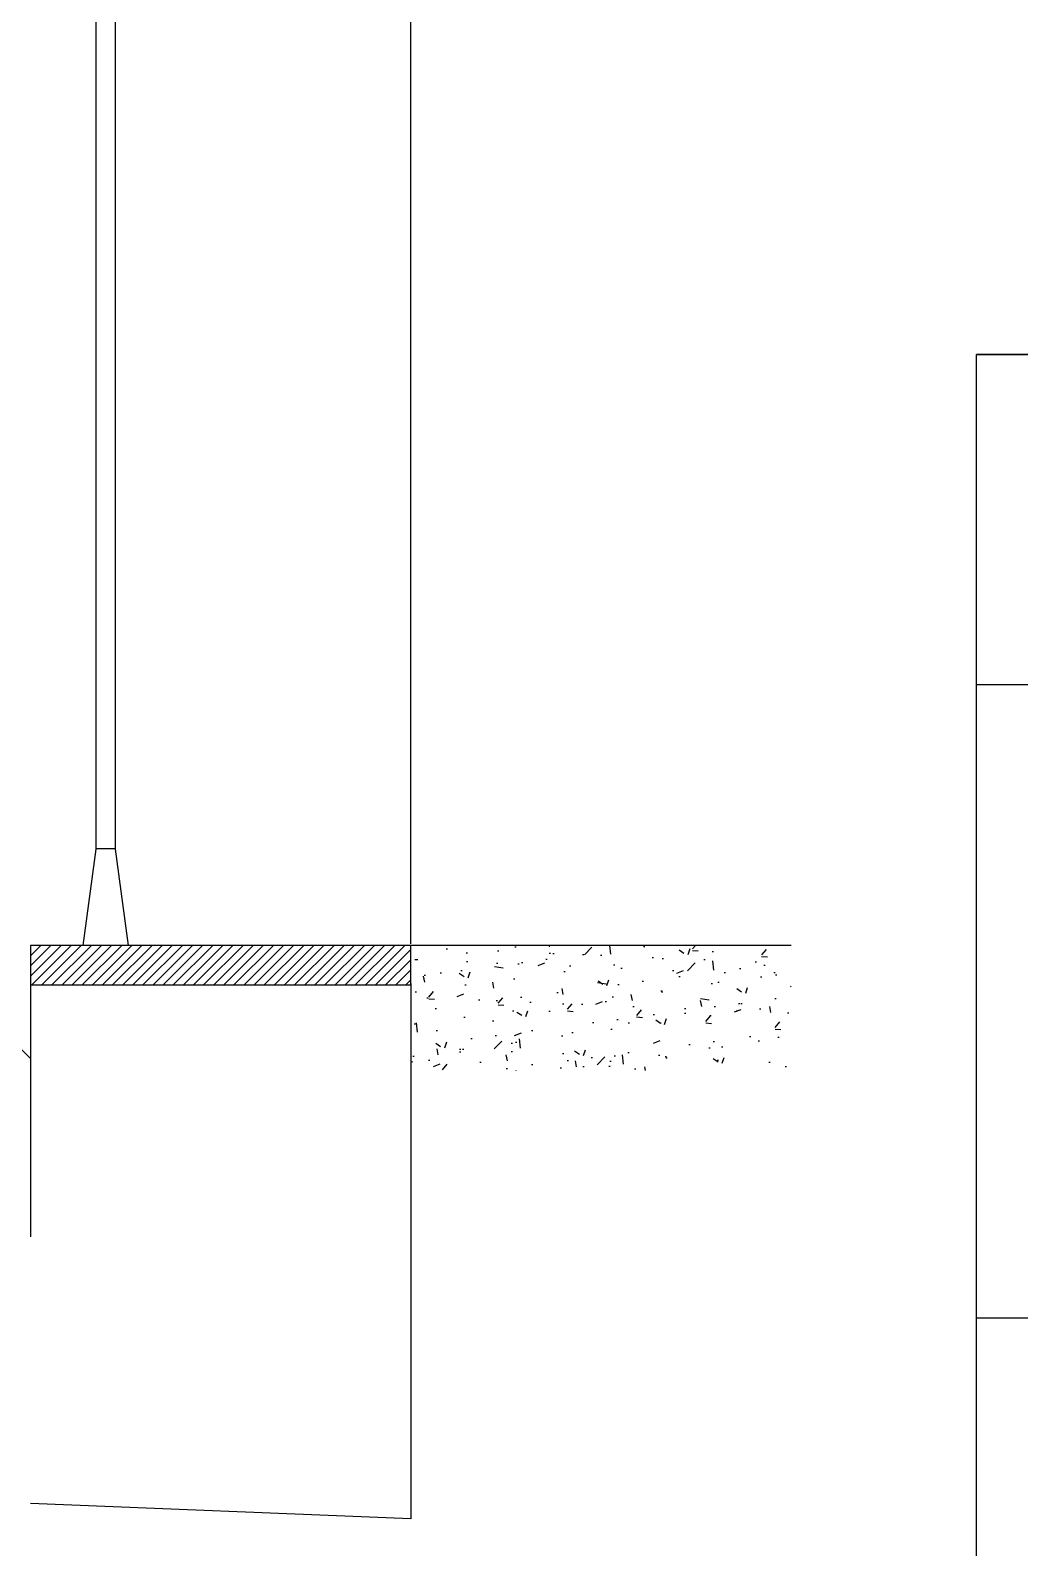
# Model space of a CAD drawing. Header units: millimetres. Extents: x 603733 to 1211550, y 1310999 to 2622648.
# Drawn here: x 604450.85 to 604464.99, y 1311050.17 to 1311071.88 of the extents above; entities that cross this region are included whole.
import ezdxf

# ---------------------------------------------------------------- set-up
doc = ezdxf.new("R2010")
doc.units = ezdxf.units.MM
doc.layers.add('acera', color=8, linetype='Continuous')
doc.layers.add('datos y tabla de areas', color=170, linetype='Continuous')
doc.layers.add('FRAME 070', color=7, linetype='Continuous', lineweight=70)

# ---------------------------------------------------------------- blocks, each defined once
blk = doc.blocks.new('A$C42CB68AE')
at = {"color": 0, "linetype": 'ByBlock'}
for p, q in [((0.102, 9.246), (0.254, 9.246)), ((0.102, 0.759), (0.102, 9.246)), ((0.254, 9.144), (0.254, 9.246)), ((0.254, 9.144), (1.611, 9.144)), ((0.254, 8.738), (0.254, 9.042)), ((0.254, 9.042), (1.028, 9.042)), ((1.902, 8.89), (2.67, 8.89)), ((0.254, 0.759), (0.254, 8.502)), ((0, 0), (0.102, 0.759)), ((0.102, 0.762), (0.254, 0.762)), ((0.356, 0), (0.254, 0.759)), ((0, 0), (0.356, 0))]:
    blk.add_line(p, q, dxfattribs=at)
for centre, radius, start, end in [((1.921, 5.641), 3.517, 79.015, 118.2901), ((2.049, 5.575), 3.458, 92.5676, 120.781), ((2.007, 8.966), 0.13, 150.6255, 258.6901), ((2.565, 8.966), 0.13, 281.3099, 78.6901), ((2.286, 9.703), 0.916, 250.56, 289.44), ((0.305, 8.502), 0.0508, 120.781, 180)]:
    blk.add_arc(centre, radius, start, end, dxfattribs=at)

msp = doc.modelspace()

# ---------------------------------------------------------------- hatches: boundary and pattern name
at = {"true_color": 0x636466}
h = msp.add_hatch(dxfattribs=at)
h.set_pattern_fill('AR-CONC', color=251, scale=0.005435)
h.set_pattern_definition([(50, (238473.53155, 519312.2338), (0.99019563285, -0.0866308509), [0.1035390459, -1.1389295049]), (355, (238473.5316, 519312.2338), (-0.191552243, 1.03841698), [0.0828312367, -0.911146779]), (100.4514447, (238473.6141, 519312.2266), (0.7986433873, 0.9517860868), [0.087994649, -0.9679419428]), (46.1842, (238473.5316, 519312.5099), (1.4733472576, -0.2285051192), [0.1553085689, -1.7083942574]), (96.63555761, (238473.6543, 519312.4908), (1.2903200805, 1.344790807), [0.1319920276, -1.4519142255]), (351.18415117, (238473.5316, 519312.5099), (1.2903200805, 1.3447908069), [0.124246676, -1.3667139489]), (21, (238473.6696, 519312.44086), (0.8240424891, -0.5558236771), [0.1035390459, -1.1389295049]), (326, (238473.6696, 519312.4409), (0.3359014724, 1.0010837942), [0.0828312367, -0.9111436039]), (71.451445, (238473.7383, 519312.3945), (1.1599439597, 0.4452601222), [0.087994649, -0.9679402742]), (37.5, (238473.53155, 519312.23378), (0.0167869309, 0.45956682683), [0, -0.90009943904, 0, -0.92494881006, 0, -0.91459490547]), (7.5, (238473.53155, 519312.2338), (0.36317291883, 0.54449349788), [0, -0.5273588738, 0, -0.87939162986, 0, -0.34858145454]), (327.5, (238473.2237, 519312.23378), (0.73695122608, -0.03113641403), [0, -0.345130153, 0, -1.07680607738, 0, -1.42883883345]), (317.5, (238473.08564, 519312.2338), (0.80509995333, 0.13819604316), [0, -0.4486691989, 0, -0.71510967703, 0, -1.01468264984])])
h.paths.add_polyline_path([(604461.728, 1311058.788), (604456.287, 1311058.788), (604456.287, 1311056.997), (604461.728, 1311056.997)])
at = {"layer": 'acera'}
h = msp.add_hatch(dxfattribs=at)
h.set_pattern_fill('ANSI31', color=8, scale=0.818185, style=0)
h.set_pattern_definition([(45, (337086.09493, 800237.91556), (-0.0723180514, 0.0723180514), [])])
h.paths.add_polyline_path([(604456.287, 1311058.788), (604450.846, 1311058.788), (604450.846, 1311058.224), (604456.287, 1311058.224)])

# ---------------------------------------------------------------- linework, layer by layer
for p, q in [((604456.287, 1311058.245), (604456.287, 1311050.583)), ((604456.287, 1311050.583), (604450.846, 1311050.807))]:
    msp.add_line(p, q)
msp.add_lwpolyline([(604464.377, 1311067.24), (604637.805, 1311067.24), (604637.805, 1311039.328), (604464.377, 1311039.328)], close=True)
at = {"layer": 'acera', "color": 7}
msp.add_line((604450.846, 1311058.224), (604456.287, 1311058.224), dxfattribs=at)
msp.add_lwpolyline([(604456.287, 1311058.788), (604450.846, 1311058.788), (604450.846, 1311058.224), (604456.287, 1311058.224)], close=True, dxfattribs=at)
at = {"layer": 'datos y tabla de areas'}
msp.add_line((604456.287, 1311058.809), (604456.287, 1311083.827), dxfattribs=at)
at = {"layer": 'datos y tabla de areas', "color": 0}
for p, q in [((604450.846, 1311058.788), (604450.846, 1311054.617)), ((604461.728, 1311058.788), (604456.287, 1311058.788)), ((604450.846, 1311057.169), (604450.299, 1311057.716))]:
    msp.add_line(p, q, dxfattribs=at)
at = {"layer": 'FRAME 070', "lineweight": 25}
for p, q in [((604637.958, 1311067.24), (604464.377, 1311067.24)), ((604464.377, 1311062.52), (604593.868, 1311062.52)), ((604464.377, 1311053.459), (604593.868, 1311053.387))]:
    msp.add_line(p, q, dxfattribs=at)

# ---------------------------------------------------------------- block references
at = {"layer": 'datos y tabla de areas', "color": 0, "xscale": -1.813874425490154, "yscale": 1.813874425490154, "zscale": 7.255495823569266}
msp.add_blockref('A$C42CB68AE', (604452.249, 1311058.788), dxfattribs=at)

doc.saveas('drawing.dxf')
